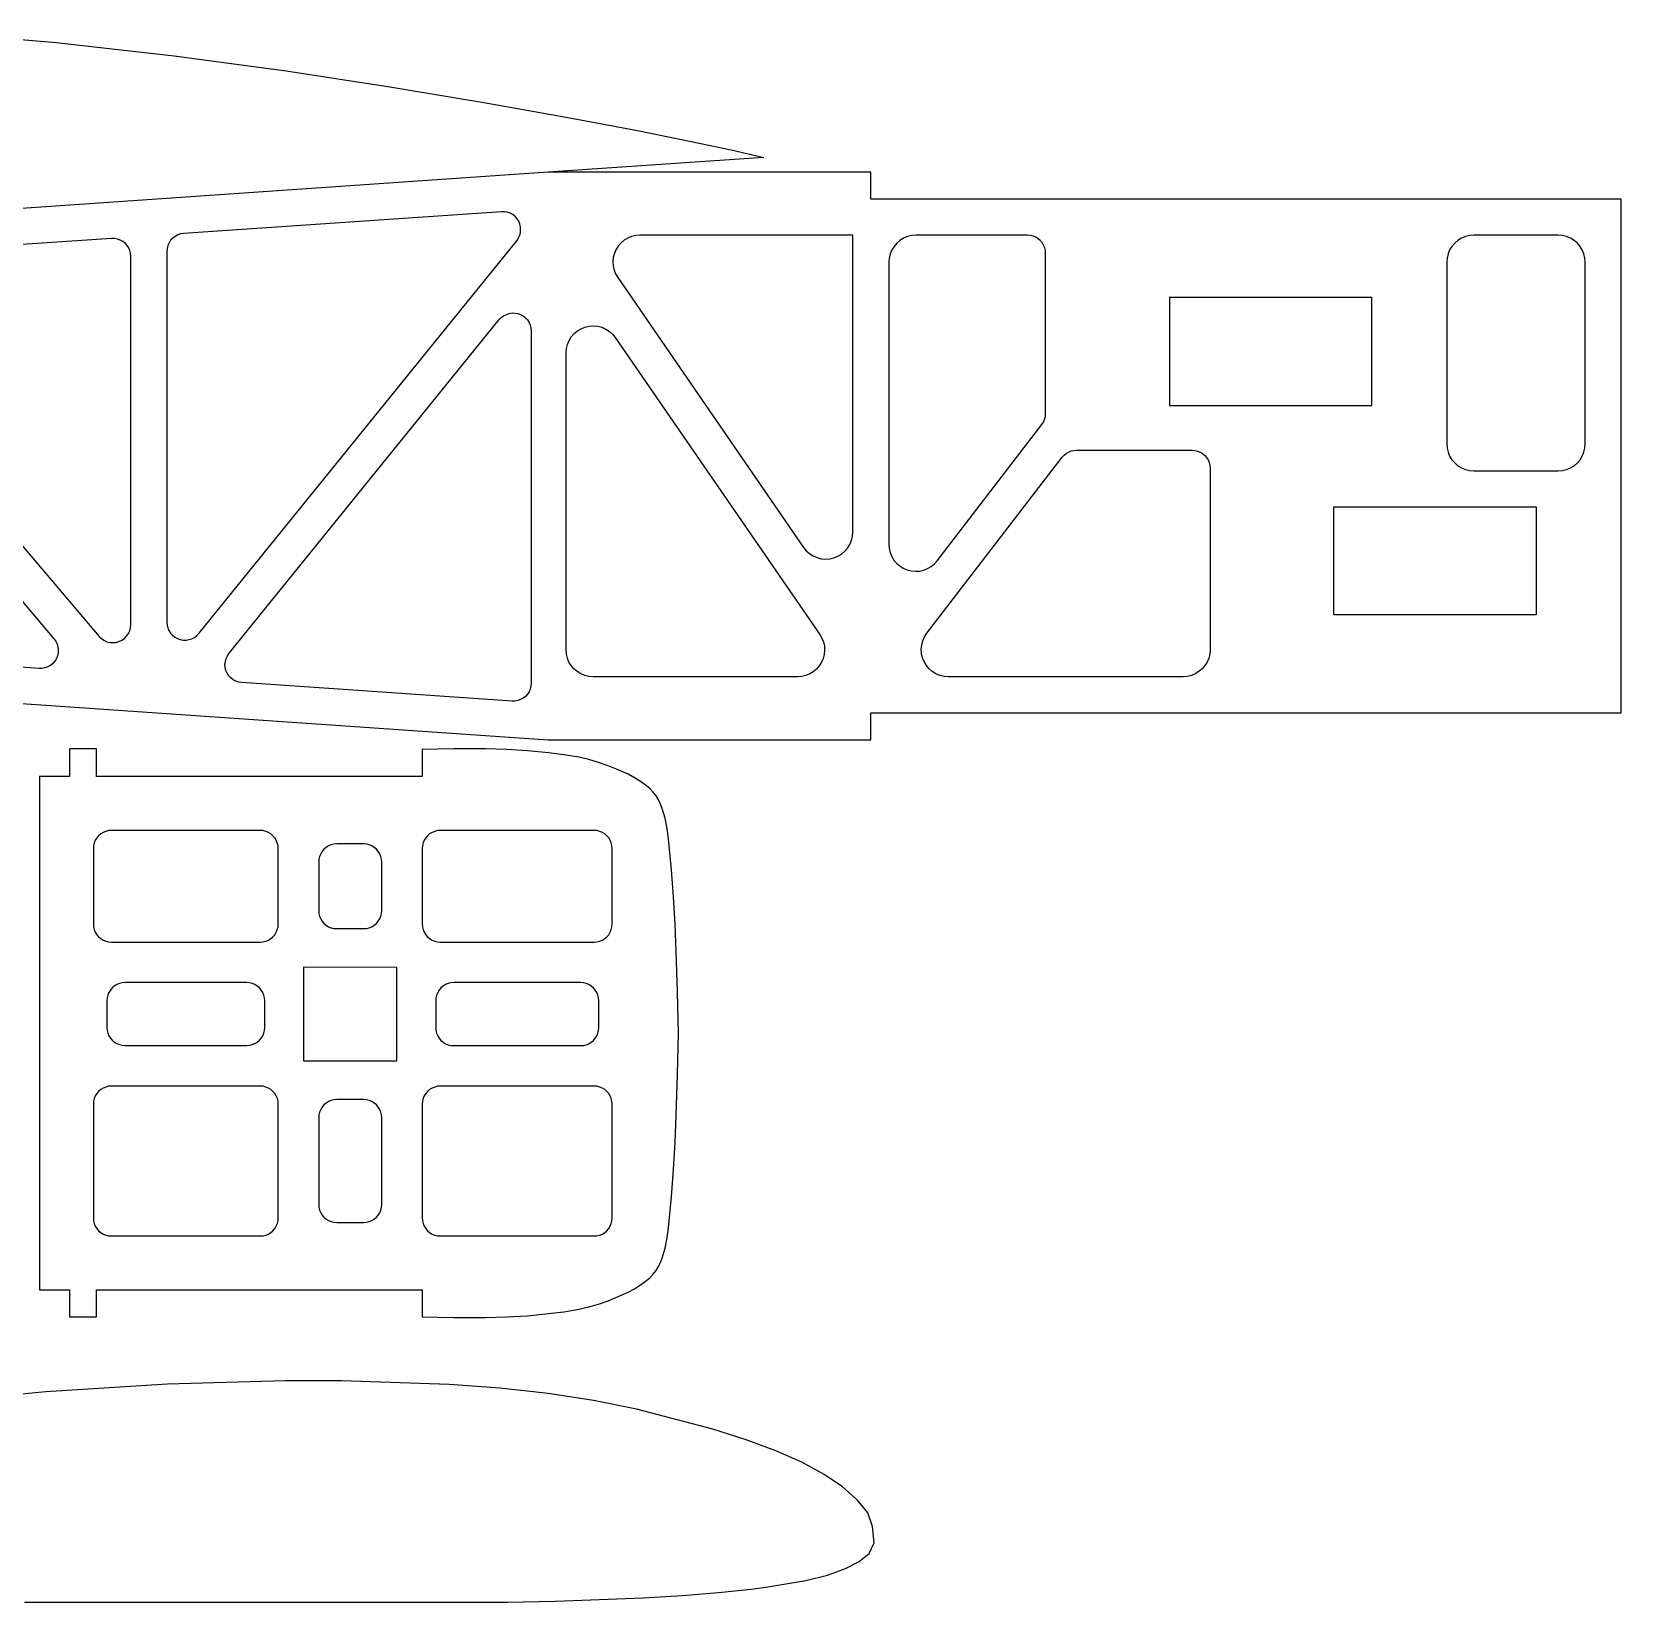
# Model space of a CAD drawing. Header units: millimetres. Extents: x 13 to 476, y 24 to 408.
# Drawn here: x 299 to 475.6, y 105.5 to 280 of the extents above; entities that cross this region are included whole.
import ezdxf

# ---------------------------------------------------------------- set-up
doc = ezdxf.new("R2010")
doc.units = ezdxf.units.MM
doc.header["$MEASUREMENT"] = 0
doc.layers.add('0.35 finer', color=7, linetype='Continuous')

msp = doc.modelspace()

# ---------------------------------------------------------------- linework, layer by layer
at = {"layer": '0.35 finer'}
for p, q in [((288.17, 279.97), (301.75, 278.78)), ((301.75, 278.78), (314.86, 277.3)), ((314.86, 277.3), (327.3, 275.62)), ((327.3, 275.62), (338.83, 273.87)), ((338.83, 273.87), (349.27, 272.13)), ((349.27, 272.13), (358.42, 270.49)), ((358.42, 270.49), (366.14, 269.03)), ((366.14, 269.03), (372.29, 267.79)), ((372.29, 267.79), (376.75, 266.84)), ((376.75, 266.84), (380.38, 266.02)), ((380.38, 266.02), (356.39, 264.36)), ((356.39, 264.36), (83.22, 245.52)), ((392.26, 264.36), (356.39, 264.36)), ((392.26, 261.36), (392.26, 264.36)), ((351.22, 259.98), (315.9, 257.56)), ((351.55, 259.98), (351.22, 259.98)), ((351.87, 259.92), (351.55, 259.98)), ((352.18, 259.81), (351.87, 259.92)), ((352.47, 259.65), (352.18, 259.81)), ((352.73, 259.44), (352.47, 259.65)), ((475.63, 261.36), (392.26, 261.36)), ((475.63, 204.3), (475.63, 261.36)), ((352.95, 259.19), (352.73, 259.44)), ((353.13, 258.91), (352.95, 259.19)), ((353.26, 258.61), (353.13, 258.91)), ((353.33, 258.28), (353.26, 258.61)), ((353.32, 257.62), (353.35, 257.95)), ((353.35, 257.95), (353.33, 258.28)), ((307.9, 257.01), (275.11, 254.75)), ((308.22, 257), (307.9, 257.01)), ((308.55, 256.94), (308.22, 257)), ((308.86, 256.83), (308.55, 256.94)), ((309.14, 256.68), (308.86, 256.83)), ((309.4, 256.47), (309.14, 256.68)), ((309.62, 256.23), (309.4, 256.47)), ((309.8, 255.95), (309.62, 256.23)), ((314.14, 256.22), (314.06, 255.89)), ((314.28, 256.52), (314.14, 256.22)), ((314.46, 256.8), (314.28, 256.52)), ((314.69, 257.04), (314.46, 256.8)), ((314.96, 257.24), (314.69, 257.04)), ((315.25, 257.4), (314.96, 257.24)), ((315.57, 257.51), (315.25, 257.4)), ((315.9, 257.56), (315.57, 257.51)), ((317.59, 213.11), (352.91, 256.73)), ((352.91, 256.73), (353.09, 257)), ((353.09, 257), (353.23, 257.3)), ((353.23, 257.3), (353.32, 257.62)), ((364.19, 256.15), (363.94, 255.76)), ((364.5, 256.5), (364.19, 256.15)), ((364.85, 256.8), (364.5, 256.5)), ((365.25, 257.04), (364.85, 256.8)), ((365.68, 257.22), (365.25, 257.04)), ((366.13, 257.33), (365.68, 257.22)), ((366.6, 257.36), (366.13, 257.33)), ((390.26, 257.36), (366.6, 257.36)), ((390.26, 224.37), (390.26, 257.36)), ((394.84, 256.13), (394.59, 255.73)), ((395.14, 256.49), (394.84, 256.13)), ((395.5, 256.79), (395.14, 256.49)), ((395.9, 257.04), (395.5, 256.79)), ((396.34, 257.22), (395.9, 257.04)), ((396.79, 257.33), (396.34, 257.22)), ((397.26, 257.36), (396.79, 257.33)), ((409.68, 257.36), (397.26, 257.36)), ((409.99, 257.34), (409.68, 257.36)), ((410.3, 257.27), (409.99, 257.34)), ((410.59, 257.15), (410.3, 257.27)), ((410.86, 256.98), (410.59, 257.15)), ((411.09, 256.78), (410.86, 256.98)), ((411.3, 256.54), (411.09, 256.78)), ((411.46, 256.27), (411.3, 256.54)), ((411.58, 255.98), (411.46, 256.27)), ((456.82, 256.13), (456.57, 255.73)), ((457.13, 256.49), (456.82, 256.13)), ((457.48, 256.79), (457.13, 256.49)), ((457.89, 257.04), (457.48, 256.79)), ((458.32, 257.22), (457.89, 257.04)), ((458.78, 257.33), (458.32, 257.22)), ((459.25, 257.36), (458.78, 257.33)), ((468.63, 257.36), (459.25, 257.36)), ((469.1, 257.33), (468.63, 257.36)), ((469.56, 257.22), (469.1, 257.33)), ((470, 257.04), (469.56, 257.22)), ((470.4, 256.79), (470, 257.04)), ((470.76, 256.49), (470.4, 256.79)), ((471.06, 256.13), (470.76, 256.49)), ((471.31, 255.73), (471.06, 256.13)), ((309.93, 255.65), (309.8, 255.95)), ((310.01, 255.34), (309.93, 255.65)), ((310.03, 255.01), (310.01, 255.34)), ((310.03, 214.09), (310.03, 255.01)), ((314.06, 255.89), (314.03, 255.56)), ((314.03, 255.56), (314.03, 214.37)), ((363.64, 254.88), (363.6, 254.42)), ((363.6, 254.42), (363.63, 253.95)), ((363.76, 255.33), (363.64, 254.88)), ((363.94, 255.76), (363.76, 255.33)), ((394.3, 254.83), (394.26, 254.36)), ((394.26, 254.36), (394.26, 223.02)), ((394.41, 255.29), (394.3, 254.83)), ((394.59, 255.73), (394.41, 255.29)), ((411.66, 255.68), (411.58, 255.98)), ((411.68, 255.36), (411.66, 255.68)), ((411.68, 237.54), (411.68, 255.36)), ((456.28, 254.83), (456.25, 254.36)), ((456.25, 254.36), (456.25, 234.18)), ((456.39, 255.29), (456.28, 254.83)), ((456.57, 255.73), (456.39, 255.29)), ((471.49, 255.29), (471.31, 255.73)), ((471.6, 254.83), (471.49, 255.29)), ((471.63, 254.36), (471.6, 254.83)), ((471.63, 234.18), (471.63, 254.36)), ((363.63, 253.95), (363.73, 253.5)), ((363.73, 253.5), (363.9, 253.06)), ((363.9, 253.06), (364.13, 252.66)), ((364.13, 252.66), (384.79, 222.67)), ((273.72, 251.46), (306.51, 212.79)), ((269.87, 249.82), (301.5, 212.52)), ((425.44, 250.43), (425.44, 238.43)), ((447.94, 250.43), (425.44, 250.43)), ((447.94, 238.43), (447.94, 250.43)), ((320.95, 210.91), (350.98, 247.99)), ((350.98, 247.99), (351.2, 248.23)), ((351.2, 248.23), (351.46, 248.42)), ((351.46, 248.42), (351.76, 248.57)), ((351.76, 248.57), (352.07, 248.68)), ((352.07, 248.68), (352.39, 248.73)), ((352.39, 248.73), (352.72, 248.72)), ((352.72, 248.72), (353.04, 248.66)), ((353.04, 248.66), (353.35, 248.55)), ((353.35, 248.55), (353.64, 248.4)), ((353.64, 248.4), (353.89, 248.19)), ((353.89, 248.19), (354.12, 247.95)), ((354.12, 247.95), (354.29, 247.68)), ((354.29, 247.68), (354.42, 247.38)), ((354.42, 247.38), (354.5, 247.06)), ((360.5, 247.16), (360.97, 247.26)), ((360.97, 247.26), (361.44, 247.29)), ((361.44, 247.29), (361.91, 247.25)), ((361.91, 247.25), (362.37, 247.13)), ((354.5, 247.06), (354.53, 246.73)), ((354.53, 246.73), (354.53, 207.58)), ((358.54, 245.23), (358.73, 245.67)), ((358.73, 245.67), (358.98, 246.07)), ((358.98, 246.07), (359.29, 246.43)), ((359.29, 246.43), (359.65, 246.74)), ((359.65, 246.74), (360.06, 246.98)), ((360.06, 246.98), (360.5, 247.16)), ((362.37, 247.13), (362.81, 246.94)), ((362.81, 246.94), (363.21, 246.68)), ((363.21, 246.68), (363.56, 246.37)), ((363.56, 246.37), (363.86, 246)), ((363.86, 246), (386.59, 213.01)), ((358.39, 244.29), (358.43, 244.77)), ((358.39, 211.3), (358.39, 244.29)), ((358.43, 244.77), (358.54, 245.23)), ((425.44, 238.43), (447.94, 238.43)), ((411.44, 236.6), (411.57, 236.9)), ((411.57, 236.9), (411.65, 237.22)), ((411.65, 237.22), (411.68, 237.54)), ((399.64, 221.19), (411.27, 236.33)), ((411.27, 236.33), (411.44, 236.6)), ((413.73, 232.93), (413.96, 233.12)), ((413.96, 233.12), (414.23, 233.27)), ((414.23, 233.27), (414.51, 233.39)), ((414.51, 233.39), (414.81, 233.46)), ((414.81, 233.46), (415.11, 233.48)), ((415.11, 233.48), (427.95, 233.48)), ((427.95, 233.48), (428.26, 233.46)), ((428.26, 233.46), (428.57, 233.38)), ((428.57, 233.38), (428.86, 233.26)), ((428.86, 233.26), (429.12, 233.1)), ((456.25, 234.18), (456.28, 233.71)), ((456.28, 233.71), (456.39, 233.25)), ((456.39, 233.25), (456.57, 232.81)), ((471.31, 232.81), (471.49, 233.25)), ((471.49, 233.25), (471.6, 233.71)), ((471.6, 233.71), (471.63, 234.18)), ((398.49, 213.13), (413.52, 232.7)), ((413.52, 232.7), (413.73, 232.93)), ((429.12, 233.1), (429.36, 232.9)), ((429.36, 232.9), (429.57, 232.66)), ((429.57, 232.66), (429.73, 232.39)), ((429.73, 232.39), (429.85, 232.1)), ((429.85, 232.1), (429.92, 231.79)), ((429.92, 231.79), (429.95, 231.48)), ((429.95, 231.48), (429.95, 211.3)), ((456.57, 232.81), (456.82, 232.41)), ((456.82, 232.41), (457.13, 232.06)), ((457.13, 232.06), (457.48, 231.75)), ((457.48, 231.75), (457.89, 231.5)), ((457.89, 231.5), (458.32, 231.32)), ((469.56, 231.32), (470, 231.5)), ((470, 231.5), (470.4, 231.75)), ((470.4, 231.75), (470.76, 232.06)), ((470.76, 232.06), (471.06, 232.41)), ((471.06, 232.41), (471.31, 232.81)), ((458.32, 231.32), (458.78, 231.21)), ((458.78, 231.21), (459.25, 231.18)), ((459.25, 231.18), (468.63, 231.18)), ((468.63, 231.18), (469.1, 231.21)), ((469.1, 231.21), (469.56, 231.32)), ((443.7, 227.18), (466.2, 227.18)), ((443.7, 215.18), (443.7, 227.18)), ((466.2, 227.18), (466.2, 215.18)), ((390.23, 223.9), (390.26, 224.37)), ((384.79, 222.67), (385.09, 222.3)), ((389.37, 222.24), (389.68, 222.59)), ((389.68, 222.59), (389.93, 223)), ((389.93, 223), (390.11, 223.44)), ((390.11, 223.44), (390.23, 223.9)), ((394.26, 223.02), (394.3, 222.56)), ((394.3, 222.56), (394.41, 222.1)), ((385.09, 222.3), (385.45, 221.99)), ((385.45, 221.99), (385.85, 221.73)), ((385.85, 221.73), (386.28, 221.54)), ((386.28, 221.54), (386.74, 221.42)), ((386.74, 221.42), (387.22, 221.37)), ((387.22, 221.37), (387.69, 221.4)), ((387.69, 221.4), (388.15, 221.51)), ((388.15, 221.51), (388.6, 221.69)), ((388.6, 221.69), (389, 221.93)), ((389, 221.93), (389.37, 222.24)), ((394.41, 222.1), (394.58, 221.67)), ((394.58, 221.67), (394.82, 221.27)), ((394.82, 221.27), (395.12, 220.92)), ((395.12, 220.92), (395.48, 220.61)), ((398.97, 220.55), (399.33, 220.85)), ((399.33, 220.85), (399.64, 221.19)), ((83.22, 220.15), (356.39, 201.3)), ((395.48, 220.61), (395.87, 220.36)), ((395.87, 220.36), (396.3, 220.18)), ((396.3, 220.18), (396.75, 220.06)), ((396.75, 220.06), (397.21, 220.02)), ((397.21, 220.02), (397.68, 220.05)), ((397.68, 220.05), (398.13, 220.15)), ((398.13, 220.15), (398.57, 220.32)), ((398.57, 220.32), (398.97, 220.55)), ((299.84, 209.23), (232.31, 213.87)), ((309.91, 213.4), (310, 213.74)), ((310, 213.74), (310.03, 214.09)), ((314.03, 214.37), (314.06, 214.05)), ((314.06, 214.05), (314.14, 213.73)), ((314.14, 213.73), (314.27, 213.43)), ((466.2, 215.18), (443.7, 215.18)), ((301.5, 212.52), (301.69, 212.24)), ((301.69, 212.24), (301.84, 211.94)), ((301.84, 211.94), (301.93, 211.62)), ((306.51, 212.79), (306.76, 212.55)), ((306.76, 212.55), (307.04, 212.35)), ((307.04, 212.35), (307.36, 212.2)), ((307.36, 212.2), (307.69, 212.11)), ((307.69, 212.11), (308.04, 212.09)), ((308.04, 212.09), (308.39, 212.12)), ((308.39, 212.12), (308.72, 212.21)), ((308.72, 212.21), (309.04, 212.36)), ((309.04, 212.36), (309.32, 212.56)), ((309.32, 212.56), (309.57, 212.8)), ((309.57, 212.8), (309.77, 213.09)), ((309.77, 213.09), (309.91, 213.4)), ((314.27, 213.43), (314.45, 213.15)), ((314.45, 213.15), (314.67, 212.91)), ((314.67, 212.91), (314.93, 212.71)), ((314.93, 212.71), (315.21, 212.55)), ((315.21, 212.55), (315.52, 212.44)), ((315.52, 212.44), (315.85, 212.38)), ((315.85, 212.38), (316.17, 212.38)), ((316.17, 212.38), (316.5, 212.43)), ((316.5, 212.43), (316.81, 212.53)), ((316.81, 212.53), (317.1, 212.68)), ((317.1, 212.68), (317.36, 212.88)), ((317.36, 212.88), (317.59, 213.11)), ((386.59, 213.01), (386.83, 212.6)), ((386.83, 212.6), (387, 212.17)), ((387, 212.17), (387.1, 211.71)), ((397.92, 211.83), (398.04, 212.3)), ((398.04, 212.3), (398.23, 212.73)), ((398.23, 212.73), (398.49, 213.13)), ((301.76, 210.32), (301.58, 210.04)), ((301.88, 210.63), (301.76, 210.32)), ((301.95, 210.96), (301.88, 210.63)), ((301.93, 211.62), (301.97, 211.29)), ((301.97, 211.29), (301.95, 210.96)), ((320.54, 210), (320.62, 210.33)), ((320.62, 210.33), (320.76, 210.63)), ((320.76, 210.63), (320.95, 210.91)), ((358.43, 210.83), (358.39, 211.3)), ((358.54, 210.38), (358.43, 210.83)), ((358.72, 209.94), (358.54, 210.38)), ((386.96, 210.34), (386.78, 209.91)), ((387.08, 210.79), (386.96, 210.34)), ((387.12, 211.25), (387.08, 210.79)), ((387.1, 211.71), (387.12, 211.25)), ((397.87, 211.36), (397.92, 211.83)), ((397.9, 210.89), (397.87, 211.36)), ((398.01, 210.42), (397.9, 210.89)), ((398.18, 209.98), (398.01, 210.42)), ((429.8, 210.38), (429.62, 209.94)), ((429.91, 210.83), (429.8, 210.38)), ((429.95, 211.3), (429.91, 210.83)), ((300.17, 209.23), (299.84, 209.23)), ((300.5, 209.29), (300.17, 209.23)), ((300.81, 209.41), (300.5, 209.29)), ((301.1, 209.57), (300.81, 209.41)), ((301.36, 209.78), (301.1, 209.57)), ((301.58, 210.04), (301.36, 209.78)), ((320.5, 209.67), (320.54, 210)), ((320.53, 209.34), (320.5, 209.67)), ((320.61, 209.01), (320.53, 209.34)), ((320.74, 208.7), (320.61, 209.01)), ((320.93, 208.42), (320.74, 208.7)), ((321.15, 208.18), (320.93, 208.42)), ((358.97, 209.54), (358.72, 209.94)), ((359.27, 209.18), (358.97, 209.54)), ((359.63, 208.88), (359.27, 209.18)), ((360.03, 208.63), (359.63, 208.88)), ((360.47, 208.45), (360.03, 208.63)), ((360.92, 208.34), (360.47, 208.45)), ((385.04, 208.45), (384.59, 208.34)), ((385.47, 208.62), (385.04, 208.45)), ((385.87, 208.86), (385.47, 208.62)), ((386.23, 209.16), (385.87, 208.86)), ((386.53, 209.51), (386.23, 209.16)), ((386.78, 209.91), (386.53, 209.51)), ((398.43, 209.57), (398.18, 209.98)), ((398.73, 209.2), (398.43, 209.57)), ((399.09, 208.89), (398.73, 209.2)), ((399.5, 208.64), (399.09, 208.89)), ((399.93, 208.45), (399.5, 208.64)), ((400.4, 208.34), (399.93, 208.45)), ((427.88, 208.45), (427.42, 208.34)), ((428.31, 208.63), (427.88, 208.45)), ((428.71, 208.88), (428.31, 208.63)), ((429.07, 209.18), (428.71, 208.88)), ((429.38, 209.54), (429.07, 209.18)), ((429.62, 209.94), (429.38, 209.54)), ((321.42, 207.97), (321.15, 208.18)), ((321.72, 207.81), (321.42, 207.97)), ((322.03, 207.71), (321.72, 207.81)), ((322.37, 207.66), (322.03, 207.71)), ((352.39, 205.58), (322.37, 207.66)), ((354.29, 206.63), (354.12, 206.36)), ((354.42, 206.94), (354.29, 206.63)), ((354.5, 207.25), (354.42, 206.94)), ((354.53, 207.58), (354.5, 207.25)), ((361.39, 208.3), (360.92, 208.34)), ((384.12, 208.3), (361.39, 208.3)), ((384.59, 208.34), (384.12, 208.3)), ((400.87, 208.3), (400.4, 208.34)), ((426.95, 208.3), (400.87, 208.3)), ((427.42, 208.34), (426.95, 208.3)), ((352.72, 205.59), (352.39, 205.58)), ((353.04, 205.65), (352.72, 205.59)), ((353.35, 205.76), (353.04, 205.65)), ((353.64, 205.91), (353.35, 205.76)), ((353.9, 206.12), (353.64, 205.91)), ((354.12, 206.36), (353.9, 206.12)), ((392.26, 204.3), (475.63, 204.3)), ((392.26, 201.3), (392.26, 204.3)), ((303.23, 200.28), (303.23, 197.22)), ((306.23, 200.28), (303.23, 200.28)), ((306.23, 197.22), (306.23, 200.28)), ((345.93, 200.29), (342.41, 200.22)), ((342.41, 200.22), (342.41, 197.22)), ((349.44, 200.29), (345.93, 200.29)), ((351.78, 200.22), (349.44, 200.29)), ((354.12, 200.08), (351.78, 200.22)), ((356.45, 199.86), (354.12, 200.08)), ((356.39, 201.3), (392.26, 201.3)), ((358.14, 199.63), (356.45, 199.86)), ((359.81, 199.35), (358.14, 199.63)), ((360.91, 199.1), (359.81, 199.35)), ((362, 198.79), (360.91, 199.1)), ((363.07, 198.42), (362, 198.79)), ((364.19, 197.96), (363.07, 198.42)), ((365.29, 197.46), (364.19, 197.96)), ((299.88, 197.22), (299.88, 140.16)), ((303.23, 197.22), (299.88, 197.22)), ((342.41, 197.22), (306.23, 197.22)), ((366, 197.08), (365.29, 197.46)), ((366.68, 196.66), (366, 197.08)), ((367.34, 196.19), (366.68, 196.66)), ((367.73, 195.85), (367.34, 196.19)), ((368.09, 195.48), (367.73, 195.85)), ((368.4, 195.07), (368.09, 195.48)), ((368.67, 194.62), (368.4, 195.07)), ((368.9, 194.16), (368.67, 194.62)), ((369.08, 193.67), (368.9, 194.16)), ((369.39, 192.57), (369.08, 193.67)), ((369.63, 191.44), (369.39, 192.57)), ((306.7, 190.84), (306.46, 190.64)), ((306.97, 191), (306.7, 190.84)), ((307.26, 191.12), (306.97, 191)), ((307.56, 191.2), (307.26, 191.12)), ((307.88, 191.22), (307.56, 191.2)), ((324.41, 191.22), (307.88, 191.22)), ((324.72, 191.2), (324.41, 191.22)), ((325.03, 191.12), (324.72, 191.2)), ((325.32, 191), (325.03, 191.12)), ((325.59, 190.84), (325.32, 191)), ((325.83, 190.64), (325.59, 190.84)), ((343.24, 190.84), (343, 190.64)), ((343.51, 191), (343.24, 190.84)), ((343.8, 191.12), (343.51, 191)), ((344.1, 191.2), (343.8, 191.12)), ((344.41, 191.22), (344.1, 191.2)), ((361.52, 191.22), (344.41, 191.22)), ((361.83, 191.2), (361.52, 191.22)), ((362.14, 191.12), (361.83, 191.2)), ((362.43, 191), (362.14, 191.12)), ((362.69, 190.84), (362.43, 191)), ((362.93, 190.64), (362.69, 190.84)), ((369.78, 190.3), (369.63, 191.44)), ((305.9, 189.54), (305.88, 189.22)), ((305.88, 189.22), (305.88, 180.82)), ((305.97, 189.84), (305.9, 189.54)), ((306.09, 190.13), (305.97, 189.84)), ((306.26, 190.4), (306.09, 190.13)), ((306.46, 190.64), (306.26, 190.4)), ((326.03, 190.4), (325.83, 190.64)), ((326.19, 190.13), (326.03, 190.4)), ((326.31, 189.84), (326.19, 190.13)), ((326.39, 189.54), (326.31, 189.84)), ((326.41, 189.22), (326.39, 189.54)), ((326.41, 180.82), (326.41, 189.22)), ((331.5, 189.14), (331.29, 188.9)), ((331.74, 189.34), (331.5, 189.14)), ((332, 189.5), (331.74, 189.34)), ((332.29, 189.62), (332, 189.5)), ((332.6, 189.7), (332.29, 189.62)), ((332.91, 189.72), (332.6, 189.7)), ((335.91, 189.72), (332.91, 189.72)), ((336.23, 189.7), (335.91, 189.72)), ((336.53, 189.62), (336.23, 189.7)), ((336.82, 189.5), (336.53, 189.62)), ((337.09, 189.34), (336.82, 189.5)), ((337.33, 189.14), (337.09, 189.34)), ((337.53, 188.9), (337.33, 189.14)), ((342.44, 189.54), (342.41, 189.22)), ((342.41, 189.22), (342.41, 180.82)), ((342.51, 189.84), (342.44, 189.54)), ((342.63, 190.13), (342.51, 189.84)), ((342.8, 190.4), (342.63, 190.13)), ((343, 190.64), (342.8, 190.4)), ((363.14, 190.4), (362.93, 190.64)), ((363.3, 190.13), (363.14, 190.4)), ((363.42, 189.84), (363.3, 190.13)), ((363.49, 189.54), (363.42, 189.84)), ((363.52, 189.22), (363.49, 189.54)), ((363.52, 180.82), (363.52, 189.22)), ((370.1, 186.86), (369.78, 190.3)), ((330.94, 188.04), (330.91, 187.72)), ((330.91, 187.72), (330.91, 182.32)), ((331.01, 188.34), (330.94, 188.04)), ((331.13, 188.63), (331.01, 188.34)), ((331.29, 188.9), (331.13, 188.63)), ((337.7, 188.63), (337.53, 188.9)), ((337.82, 188.34), (337.7, 188.63)), ((337.89, 188.04), (337.82, 188.34)), ((337.91, 187.72), (337.89, 188.04)), ((337.91, 182.32), (337.91, 187.72)), ((370.33, 183.84), (370.1, 186.86)), ((370.51, 180.81), (370.33, 183.84)), ((330.91, 182.32), (330.94, 182)), ((330.94, 182), (331.01, 181.7)), ((337.82, 181.7), (337.89, 182)), ((337.89, 182), (337.91, 182.32)), ((305.88, 180.82), (305.9, 180.5)), ((305.9, 180.5), (305.97, 180.2)), ((305.97, 180.2), (306.09, 179.91)), ((326.19, 179.91), (326.31, 180.2)), ((326.31, 180.2), (326.39, 180.5)), ((326.39, 180.5), (326.41, 180.82)), ((331.01, 181.7), (331.13, 181.41)), ((331.13, 181.41), (331.29, 181.14)), ((331.29, 181.14), (331.5, 180.9)), ((331.5, 180.9), (331.74, 180.7)), ((331.74, 180.7), (332, 180.53)), ((332, 180.53), (332.29, 180.41)), ((332.29, 180.41), (332.6, 180.34)), ((332.6, 180.34), (332.91, 180.32)), ((332.91, 180.32), (335.91, 180.32)), ((335.91, 180.32), (336.23, 180.34)), ((336.23, 180.34), (336.53, 180.41)), ((336.53, 180.41), (336.82, 180.53)), ((336.82, 180.53), (337.09, 180.7)), ((337.09, 180.7), (337.33, 180.9)), ((337.33, 180.9), (337.53, 181.14)), ((337.53, 181.14), (337.7, 181.41)), ((337.7, 181.41), (337.82, 181.7)), ((342.41, 180.82), (342.44, 180.5)), ((342.44, 180.5), (342.51, 180.2)), ((342.51, 180.2), (342.63, 179.91)), ((363.3, 179.91), (363.42, 180.2)), ((363.42, 180.2), (363.49, 180.5)), ((363.49, 180.5), (363.52, 180.82)), ((370.64, 177.78), (370.51, 180.81)), ((306.09, 179.91), (306.26, 179.64)), ((306.26, 179.64), (306.46, 179.4)), ((306.46, 179.4), (306.7, 179.2)), ((306.7, 179.2), (306.97, 179.03)), ((306.97, 179.03), (307.26, 178.91)), ((307.26, 178.91), (307.56, 178.84)), ((307.56, 178.84), (307.88, 178.82)), ((307.88, 178.82), (324.41, 178.82)), ((324.41, 178.82), (324.72, 178.84)), ((324.72, 178.84), (325.03, 178.91)), ((325.03, 178.91), (325.32, 179.03)), ((325.32, 179.03), (325.59, 179.2)), ((325.59, 179.2), (325.83, 179.4)), ((325.83, 179.4), (326.03, 179.64)), ((326.03, 179.64), (326.19, 179.91)), ((342.63, 179.91), (342.8, 179.64)), ((342.8, 179.64), (343, 179.4)), ((343, 179.4), (343.24, 179.2)), ((343.24, 179.2), (343.51, 179.03)), ((343.51, 179.03), (343.8, 178.91)), ((343.8, 178.91), (344.1, 178.84)), ((344.1, 178.84), (344.41, 178.82)), ((344.41, 178.82), (361.52, 178.82)), ((361.52, 178.82), (361.83, 178.84)), ((361.83, 178.84), (362.14, 178.91)), ((362.14, 178.91), (362.43, 179.03)), ((362.43, 179.03), (362.69, 179.2)), ((362.69, 179.2), (362.93, 179.4)), ((362.93, 179.4), (363.14, 179.64)), ((363.14, 179.64), (363.3, 179.91)), ((370.79, 173.24), (370.64, 177.78)), ((339.61, 176.01), (329.21, 176.02)), ((329.21, 176.02), (329.21, 165.62)), ((339.61, 165.61), (339.61, 176.01)), ((307.59, 173.22), (307.47, 172.93)), ((307.76, 173.49), (307.59, 173.22)), ((307.96, 173.73), (307.76, 173.49)), ((308.2, 173.93), (307.96, 173.73)), ((308.47, 174.1), (308.2, 173.93)), ((308.76, 174.22), (308.47, 174.1)), ((309.06, 174.29), (308.76, 174.22)), ((309.38, 174.32), (309.06, 174.29)), ((322.91, 174.32), (309.38, 174.32)), ((323.22, 174.29), (322.91, 174.32)), ((323.53, 174.22), (323.22, 174.29)), ((323.82, 174.1), (323.53, 174.22)), ((324.09, 173.93), (323.82, 174.1)), ((324.33, 173.73), (324.09, 173.93)), ((324.53, 173.49), (324.33, 173.73)), ((324.69, 173.22), (324.53, 173.49)), ((324.81, 172.93), (324.69, 173.22)), ((344.13, 173.22), (344.01, 172.93)), ((344.3, 173.49), (344.13, 173.22)), ((344.5, 173.73), (344.3, 173.49)), ((344.74, 173.93), (344.5, 173.73)), ((345.01, 174.1), (344.74, 173.93)), ((345.3, 174.22), (345.01, 174.1)), ((345.6, 174.29), (345.3, 174.22)), ((345.91, 174.31), (345.6, 174.29)), ((360.02, 174.31), (345.91, 174.31)), ((360.33, 174.29), (360.02, 174.31)), ((360.64, 174.22), (360.33, 174.29)), ((360.93, 174.1), (360.64, 174.22)), ((361.19, 173.93), (360.93, 174.1)), ((361.43, 173.73), (361.19, 173.93)), ((361.64, 173.49), (361.43, 173.73)), ((361.8, 173.22), (361.64, 173.49)), ((361.92, 172.93), (361.8, 173.22)), ((370.9, 168.69), (370.79, 173.24)), ((307.4, 172.63), (307.38, 172.32)), ((307.38, 172.32), (307.38, 169.32)), ((307.47, 172.93), (307.4, 172.63)), ((324.89, 172.63), (324.81, 172.93)), ((324.91, 172.32), (324.89, 172.63)), ((324.91, 169.32), (324.91, 172.32)), ((343.94, 172.63), (343.91, 172.31)), ((343.91, 172.31), (343.91, 169.31)), ((344.01, 172.93), (343.94, 172.63)), ((361.99, 172.63), (361.92, 172.93)), ((362.02, 172.31), (361.99, 172.63)), ((362.02, 169.31), (362.02, 172.31)), ((307.38, 169.32), (307.4, 169.01)), ((307.4, 169.01), (307.47, 168.7)), ((307.47, 168.7), (307.59, 168.41)), ((307.59, 168.41), (307.76, 168.15)), ((307.76, 168.15), (307.96, 167.91)), ((307.96, 167.91), (308.2, 167.7)), ((324.09, 167.7), (324.33, 167.91)), ((324.33, 167.91), (324.53, 168.15)), ((324.53, 168.15), (324.69, 168.41)), ((324.69, 168.41), (324.81, 168.7)), ((324.81, 168.7), (324.89, 169.01)), ((324.89, 169.01), (324.91, 169.32)), ((343.91, 169.31), (343.94, 169)), ((343.94, 169), (344.01, 168.69)), ((344.01, 168.69), (344.13, 168.4)), ((344.13, 168.4), (344.3, 168.14)), ((344.3, 168.14), (344.5, 167.9)), ((344.5, 167.9), (344.74, 167.69)), ((361.19, 167.69), (361.43, 167.9)), ((361.43, 167.9), (361.64, 168.14)), ((361.64, 168.14), (361.8, 168.4)), ((361.8, 168.4), (361.92, 168.69)), ((361.92, 168.69), (361.99, 169)), ((361.99, 169), (362.02, 169.31)), ((370.79, 164.15), (370.9, 168.69)), ((308.2, 167.7), (308.47, 167.54)), ((308.47, 167.54), (308.76, 167.42)), ((308.76, 167.42), (309.06, 167.35)), ((309.06, 167.35), (309.38, 167.32)), ((309.38, 167.32), (322.91, 167.32)), ((322.91, 167.32), (323.22, 167.35)), ((323.22, 167.35), (323.53, 167.42)), ((323.53, 167.42), (323.82, 167.54)), ((323.82, 167.54), (324.09, 167.7)), ((344.74, 167.69), (345.01, 167.53)), ((345.01, 167.53), (345.3, 167.41)), ((345.3, 167.41), (345.6, 167.34)), ((345.6, 167.34), (345.91, 167.31)), ((345.91, 167.31), (360.02, 167.31)), ((360.02, 167.31), (360.33, 167.34)), ((360.33, 167.34), (360.64, 167.41)), ((360.64, 167.41), (360.93, 167.53)), ((360.93, 167.53), (361.19, 167.69)), ((329.21, 165.62), (339.61, 165.61)), ((306.97, 162.59), (306.7, 162.43)), ((307.26, 162.71), (306.97, 162.59)), ((307.56, 162.79), (307.26, 162.71)), ((307.88, 162.81), (307.56, 162.79)), ((324.42, 162.81), (307.88, 162.81)), ((324.73, 162.79), (324.42, 162.81)), ((325.03, 162.71), (324.73, 162.79)), ((325.32, 162.59), (325.03, 162.71)), ((325.59, 162.43), (325.32, 162.59)), ((343.51, 162.59), (343.24, 162.43)), ((343.8, 162.71), (343.51, 162.59)), ((344.1, 162.79), (343.8, 162.71)), ((344.41, 162.81), (344.1, 162.79)), ((361.52, 162.81), (344.41, 162.81)), ((361.83, 162.79), (361.52, 162.81)), ((362.14, 162.71), (361.83, 162.79)), ((362.43, 162.59), (362.14, 162.71)), ((362.69, 162.43), (362.43, 162.59)), ((370.64, 159.6), (370.79, 164.15)), ((305.9, 161.13), (305.88, 160.81)), ((305.88, 160.81), (305.88, 148.16)), ((305.97, 161.43), (305.9, 161.13)), ((306.09, 161.72), (305.97, 161.43)), ((306.26, 161.99), (306.09, 161.72)), ((306.46, 162.23), (306.26, 161.99)), ((306.7, 162.43), (306.46, 162.23)), ((325.83, 162.23), (325.59, 162.43)), ((326.03, 161.99), (325.83, 162.23)), ((326.2, 161.72), (326.03, 161.99)), ((326.32, 161.43), (326.2, 161.72)), ((326.39, 161.13), (326.32, 161.43)), ((326.42, 160.81), (326.39, 161.13)), ((326.42, 148.16), (326.42, 160.81)), ((331.5, 160.73), (331.29, 160.49)), ((331.74, 160.93), (331.5, 160.73)), ((332, 161.09), (331.74, 160.93)), ((332.29, 161.21), (332, 161.09)), ((332.6, 161.29), (332.29, 161.21)), ((332.91, 161.31), (332.6, 161.29)), ((335.91, 161.31), (332.91, 161.31)), ((336.23, 161.29), (335.91, 161.31)), ((336.53, 161.21), (336.23, 161.29)), ((336.82, 161.09), (336.53, 161.21)), ((337.09, 160.93), (336.82, 161.09)), ((337.33, 160.73), (337.09, 160.93)), ((337.53, 160.49), (337.33, 160.73)), ((342.44, 161.13), (342.41, 160.81)), ((342.41, 160.81), (342.41, 148.16)), ((342.51, 161.43), (342.44, 161.13)), ((342.63, 161.72), (342.51, 161.43)), ((342.8, 161.99), (342.63, 161.72)), ((343, 162.23), (342.8, 161.99)), ((343.24, 162.43), (343, 162.23)), ((362.93, 162.23), (362.69, 162.43)), ((363.14, 161.99), (362.93, 162.23)), ((363.3, 161.72), (363.14, 161.99)), ((363.42, 161.43), (363.3, 161.72)), ((363.49, 161.13), (363.42, 161.43)), ((363.52, 160.81), (363.49, 161.13)), ((363.52, 148.16), (363.52, 160.81)), ((330.94, 159.63), (330.91, 159.31)), ((330.91, 159.31), (330.91, 149.66)), ((331.01, 159.93), (330.94, 159.63)), ((331.13, 160.22), (331.01, 159.93)), ((331.29, 160.49), (331.13, 160.22)), ((337.7, 160.22), (337.53, 160.49)), ((337.82, 159.93), (337.7, 160.22)), ((337.89, 159.63), (337.82, 159.93)), ((337.91, 159.31), (337.89, 159.63)), ((337.91, 149.66), (337.91, 159.31)), ((370.51, 156.57), (370.64, 159.6)), ((370.33, 153.55), (370.51, 156.57)), ((370.1, 150.52), (370.33, 153.55)), ((369.78, 147.08), (370.1, 150.52)), ((330.91, 149.66), (330.94, 149.35)), ((330.94, 149.35), (331.01, 149.04)), ((331.01, 149.04), (331.13, 148.75)), ((331.13, 148.75), (331.29, 148.49)), ((331.29, 148.49), (331.5, 148.25)), ((337.33, 148.25), (337.53, 148.49)), ((337.53, 148.49), (337.7, 148.75)), ((337.7, 148.75), (337.82, 149.04)), ((337.82, 149.04), (337.89, 149.35)), ((337.89, 149.35), (337.91, 149.66)), ((305.88, 148.16), (305.9, 147.85)), ((305.9, 147.85), (305.97, 147.54)), ((305.97, 147.54), (306.09, 147.25)), ((306.09, 147.25), (306.26, 146.99)), ((306.26, 146.99), (306.46, 146.75)), ((306.46, 146.75), (306.7, 146.54)), ((325.59, 146.54), (325.83, 146.75)), ((325.83, 146.75), (326.03, 146.99)), ((326.03, 146.99), (326.2, 147.25)), ((326.2, 147.25), (326.32, 147.54)), ((326.32, 147.54), (326.39, 147.85)), ((326.39, 147.85), (326.42, 148.16)), ((331.5, 148.25), (331.74, 148.04)), ((331.74, 148.04), (332, 147.88)), ((332, 147.88), (332.29, 147.76)), ((332.29, 147.76), (332.6, 147.69)), ((332.6, 147.69), (332.91, 147.66)), ((332.91, 147.66), (335.91, 147.66)), ((335.91, 147.66), (336.23, 147.69)), ((336.23, 147.69), (336.53, 147.76)), ((336.53, 147.76), (336.82, 147.88)), ((336.82, 147.88), (337.09, 148.04)), ((337.09, 148.04), (337.33, 148.25)), ((342.41, 148.16), (342.44, 147.85)), ((342.44, 147.85), (342.51, 147.54)), ((342.51, 147.54), (342.63, 147.25)), ((342.63, 147.25), (342.8, 146.99)), ((342.8, 146.99), (343, 146.75)), ((343, 146.75), (343.24, 146.54)), ((362.69, 146.54), (362.93, 146.75)), ((362.93, 146.75), (363.14, 146.99)), ((363.14, 146.99), (363.3, 147.25)), ((363.3, 147.25), (363.42, 147.54)), ((363.42, 147.54), (363.49, 147.85)), ((363.49, 147.85), (363.52, 148.16)), ((369.63, 145.94), (369.78, 147.08)), ((306.7, 146.54), (306.97, 146.38)), ((306.97, 146.38), (307.26, 146.26)), ((307.26, 146.26), (307.56, 146.19)), ((307.56, 146.19), (307.88, 146.16)), ((307.88, 146.16), (324.42, 146.16)), ((324.42, 146.16), (324.73, 146.19)), ((324.73, 146.19), (325.03, 146.26)), ((325.03, 146.26), (325.32, 146.38)), ((325.32, 146.38), (325.59, 146.54)), ((343.24, 146.54), (343.51, 146.38)), ((343.51, 146.38), (343.8, 146.26)), ((343.8, 146.26), (344.1, 146.19)), ((344.1, 146.19), (344.41, 146.16)), ((344.41, 146.16), (361.52, 146.16)), ((361.52, 146.16), (361.83, 146.19)), ((361.83, 146.19), (362.14, 146.26)), ((362.14, 146.26), (362.43, 146.38)), ((362.43, 146.38), (362.69, 146.54)), ((369.08, 143.71), (369.39, 144.82)), ((369.39, 144.82), (369.63, 145.94)), ((368.67, 142.76), (368.9, 143.23)), ((368.9, 143.23), (369.08, 143.71)), ((367.34, 141.2), (367.73, 141.53)), ((367.73, 141.53), (368.09, 141.91)), ((368.09, 141.91), (368.4, 142.32)), ((368.4, 142.32), (368.67, 142.76)), ((299.88, 140.16), (303.23, 140.16)), ((303.23, 140.16), (303.23, 137.16)), ((306.23, 140.16), (342.41, 140.16)), ((306.23, 137.16), (306.23, 140.16)), ((342.41, 140.16), (342.41, 137.16)), ((364.19, 139.42), (365.29, 139.93)), ((365.29, 139.93), (366, 140.3)), ((366, 140.3), (366.68, 140.73)), ((366.68, 140.73), (367.34, 141.2)), ((356.45, 137.53), (358.14, 137.75)), ((358.14, 137.75), (359.81, 138.04)), ((359.81, 138.04), (360.91, 138.28)), ((360.91, 138.28), (362, 138.59)), ((362, 138.59), (363.07, 138.97)), ((363.07, 138.97), (364.19, 139.42)), ((303.23, 137.16), (306.23, 137.16)), ((342.41, 137.16), (345.93, 137.09)), ((345.93, 137.09), (349.44, 137.1)), ((349.44, 137.1), (351.78, 137.16)), ((351.78, 137.16), (354.12, 137.3)), ((354.12, 137.3), (356.45, 137.53)), ((314.11, 129.7), (300.6, 128.84)), ((327.17, 130.06), (314.11, 129.7)), ((333.45, 130.05), (327.17, 130.06)), ((345.42, 129.66), (333.45, 130.05)), ((351.05, 129.24), (345.42, 129.66)), ((356.41, 128.65), (351.05, 129.24)), ((300.6, 128.84), (286.88, 127.5)), ((361.46, 127.87), (356.41, 128.65)), ((366.23, 126.92), (361.46, 127.87)), ((374.7, 124.7), (366.23, 126.92)), ((378.39, 123.51), (374.7, 124.7)), ((381.69, 122.28), (378.39, 123.51)), ((384.58, 121.01), (381.69, 122.28)), ((387.06, 119.67), (384.58, 121.01)), ((389.12, 118.27), (387.06, 119.67)), ((390.73, 116.83), (389.12, 118.27)), ((391.91, 115.41), (390.73, 116.83)), ((392.46, 113.87), (391.91, 115.41)), ((392.63, 112.06), (392.46, 113.87)), ((392.07, 110.88), (392.63, 112.06)), ((389.43, 109.2), (390.97, 110)), ((390.97, 110), (392.07, 110.88)), ((380.59, 107.12), (385.04, 107.86)), ((385.04, 107.86), (387.45, 108.48)), ((387.45, 108.48), (389.43, 109.2)), ((366.96, 105.95), (371.33, 106.22)), ((371.33, 106.22), (375.34, 106.53)), ((375.34, 106.53), (378.97, 106.9)), ((378.97, 106.9), (380.59, 107.12)), ((298.23, 105.46), (351.88, 105.47)), ((351.88, 105.47), (357.21, 105.58)), ((357.21, 105.58), (366.96, 105.95))]:
    msp.add_line(p, q, dxfattribs=at)

doc.saveas('drawing.dxf')
